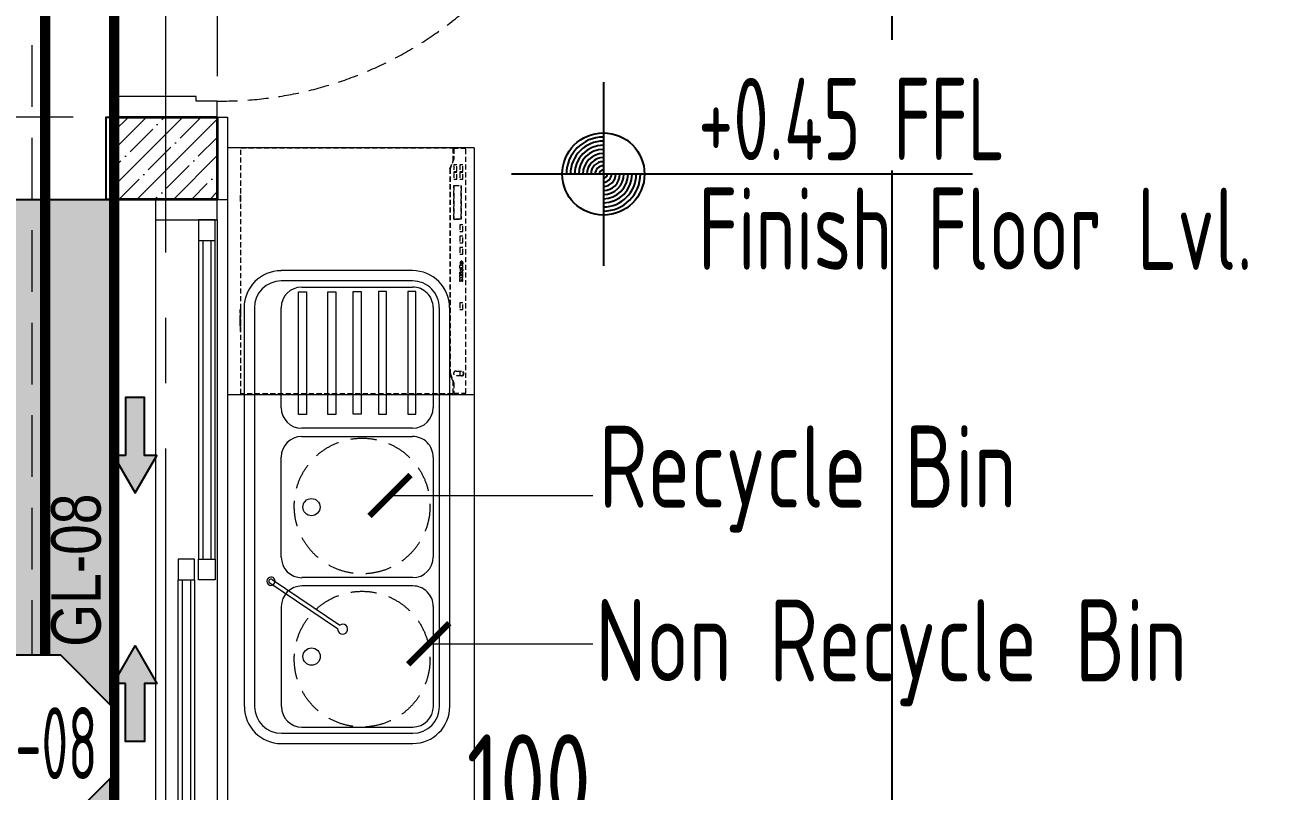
# Model space of a CAD drawing. Header units: millimetres. Extents: x -8913 to 62688, y -13000 to 43000.
# Drawn here: x 2783 to 5812, y 17161 to 19024 of the extents above; entities that cross this region are included whole.
import ezdxf
from ezdxf.enums import TextEntityAlignment as Align
from ezdxf.xclip import XClip

# ---------------------------------------------------------------- set-up
doc = ezdxf.new("R2010")
doc.units = ezdxf.units.MM
doc.header["$MEASUREMENT"] = 0
doc.header["$XCLIPFRAME"] = 0
doc.header["$PDMODE"] = 1
for name, pattern in [('1735 X DT-5BR-GFP$0$( Hidden )', [0.375, 0.25, -0.125]), ('1735 X DT-5BR-GFP$0$DASHED', [0.75, 0.5, -0.25]), ('1735 X DT-5BR-GFP$0$HIDDEN2', [0.1875, 0.125, -0.0625]), ('1735 X DT-5BR-Grids$0$CENTER2', [28.575, 19.05, -3.175, 3.175, -3.175]), ('1735 X DT-5BR-Plot Limit$0$PHANTOM', [2.5, 1.25, -0.25, 0.25, -0.25, 0.25, -0.25]), ('HIDDEN2', [4.7625, 3.175, -1.5875])]:
    doc.linetypes.add(name, pattern=pattern)
for name, color, linetype, lineweight in [('05--LEADER', 8, 'Continuous', 13), ('05--TEXT-2', 2, 'Continuous', 25), ('07--DIM-2', 2, 'Continuous', 25), ('08--DETREF', 7, 'Continuous', 25), ('08--SECTREF-1', 2, 'Continuous', 25), ('08--SECTREF-2', 4, 'Continuous', 35), ('08--WINREF', 7, 'Continuous', 25), ('1735 X DT-5BR-GFP$0$06- garbage Bin', 9, 'Continuous', 18), ('1735 X DT-5BR-GFP$0$06--LINE ABOVE', 9, '1735 X DT-5BR-GFP$0$DASHED', 15), ('1735 X DT-5BR-GFP$0$F--BLOCKWALL-3--INSULATED', 3, 'Continuous', 35), ('1735 X DT-5BR-GFP$0$F--BLOCKWALL-HATCH--INSULATED', 251, 'Continuous', 13), ('1735 X DT-5BR-GFP$0$L--DOORS-1', 9, 'Continuous', 18), ('1735 X DT-5BR-GFP$0$L--DOORS-2', 2, 'Continuous', 25), ('1735 X DT-5BR-GFP$0$L--STAIRS-2', 2, 'Continuous', 25), ('1735 X DT-5BR-GFP$0$L--WINDOW-0', 8, 'Continuous', 13), ('1735 X DT-5BR-GFP$0$L--WINDOW-1', 9, 'Continuous', 18), ('1735 X DT-5BR-GFP$0$L--WINDOW-2', 2, 'Continuous', 15), ('1735 X DT-5BR-GFP$0$M--PLASTER-0', 8, 'Continuous', 9), ('1735 X DT-5BR-GFP$0$N--FIXTURE-0', 8, 'Continuous', 9), ('1735 X DT-5BR-GFP$0$N--SANITARY-0', 8, 'Continuous', 13), ('1735 X DT-5BR-GFP$0$N--SANITARY-1', 9, 'Continuous', 18), ('1735 X DT-5BR-GFP$0$Q--KERBS-2', 251, 'Continuous', 0), ('1735 X DT-5BR-GFP-Ext$0$A-HATCH ID PAVING', 251, 'Continuous', 0), ('1735 X DT-5BR-Grids$0$03--GRID', 252, '1735 X DT-5BR-Grids$0$CENTER2', 5), ('1735 X DT-5BR-Grids$0$08--SECTREF-LINE', 7, 'Continuous', 25), ('W--ELE-1', 2, 'Continuous', 25), ('Z--X-REF', 7, 'Continuous', 0)]:
    doc.layers.add(name, color=color, linetype=linetype, lineweight=lineweight)
for name, color, linetype in [('08--SPACENUMBER-1', 8, 'Continuous'), ('08--WINREF-1', 8, 'Continuous'), ('1735 X DT-5BR-GFP$0$0-External Skerting', 8, 'Continuous'), ('1735 X DT-5BR-GFP$0$G-COLR-252', 252, 'Continuous'), ('1735 X DT-5BR-Plot Limit$0$Z-BUILDING SETBACK', 150, '1735 X DT-5BR-Plot Limit$0$PHANTOM')]:
    doc.layers.add(name, color=color, linetype=linetype)
for name, color, linetype, lineweight, plot in [('1735 X DT-5BR-GFP$0$00--Glazing No', 6, 'Continuous', 0, False), ('1735 X DT-5BR-GFP$0$X-Wipeout 1', 251, 'Continuous', 25, False), ('1735 X DT-5BR-GFP-Ext$0$00--ORIGIN', 6, 'Continuous', 0, False)]:
    doc.layers.add(name, color=color, linetype=linetype, lineweight=lineweight, plot=plot)
doc.styles.add('1735 X DT-5BR-GFP$0$style1', font='arial.ttf', dxfattribs={"width": 0.8, "height": 250})
doc.styles.add('ISO', font='isocp2.shx', dxfattribs={"width": 0.8})
doc.dimstyles.new('1-100_AR', dxfattribs={"dimtxt": 225, "dimasz": 100, "dimexe": 100, "dimexo": 100, "dimgap": 0, "dimtad": 0, "dimdec": 0, "dimzin": 12, "dimdsep": 46, "dimtxsty": 'ISO', "dimblk": 'ARCHTICK', "dimcen": 100, "dimdle": 100, "dimclrd": 8, "dimclre": 9, "dimclrt": 2, "dimadec": 0, "dimazin": 0, "dimtfac": 1, "dimtdec": 0, "dimtmove": 0, "dimatfit": 2, "dimldrblk": 'ARCHTICK', "dimfxl": 1, "dimtvp": 0.75, "dimtolj": 1, "dimtzin": 12, "dimlwd": 9, "dimlwe": 9, "dimarcsym": 0})

# ---------------------------------------------------------------- blocks, each defined once
blk = doc.blocks.new('*U410')
h = blk.add_hatch(color=252)
h.paths.add_polyline_path([(-0.0025, 0.0153, 0.724863), (-0.0025, 0), (-0.0025, -0.036), (-0.0005, -0.036), (-0.0005, -0.0004, 1.209796)])
h.paths.add_polyline_path([(-0.006, 0.0076, -1), (0.006, 0.0076, -1)], flags=16)
blk.add_hatch(color=252).paths.add_polyline_path([(0.0076, 0.0101, -0.06361), (0.008, 0.0081), (0.0436, 0.0081), (0.0436, 0.0101)])
blk.add_lwpolyline([(-0.0025, 0.0153, 0.723917), (-0.0025, 0), (-0.0025, -0.036), (-0.0005, -0.036), (-0.0005, -0.0004, 1.209796), (-0.0025, 0.0153)], format="xyb")
blk.add_lwpolyline([(0.008, 0.0081), (0.0436, 0.0081), (0.0436, 0.0101), (0.0076, 0.0101)])
blk.add_circle((0, 0.0076), 0.00604)
blk = doc.blocks.new('*U424')
at = {"lineweight": 5}
for p, q in [((37.5, 887), (37.5, 870)), ((47.5, 887), (37.5, 887)), ((87.5, 887), (97.5, 887)), ((97.5, 887), (97.5, 870)), ((-12.6, 864.1), (-15.5, 745)), ((37.5, 870), (-6.6, 870)), ((3.5, 854), (37.5, 854)), ((6.5, 745), (3.5, 854)), ((37.5, 854), (37.5, 870)), ((37.5, 854), (37.5, 837)), ((97.5, 870), (141.7, 870)), ((97.5, 854), (97.5, 870)), ((131.5, 854), (97.5, 854)), ((97.5, 854), (97.5, 837)), ((128.5, 745), (131.5, 854)), ((147.7, 864.1), (150.5, 745)), ((37.5, 837), (47.5, 837)), ((97.5, 837), (87.5, 837)), ((-15.5, 745), (6.5, 745)), ((150.5, 745), (128.5, 745))]:
    blk.add_line(p, q, dxfattribs=at)
blk.add_lwpolyline([(47.5, 8.5), (47.5, 922), (87.5, 922), (87.5, 8.5)], close=True, dxfattribs=at)
for points in [[(50, -51), (50, -250), (0, -250), (0, 0), (39, 0), (39, -51), (50, -51)], [(950, -51), (950, -250), (1000, -250), (1000, 0), (961, 0), (961, -51), (950, -51)]]:
    blk.add_lwpolyline(points, dxfattribs=at)
at = {"linetype": '1735 X DT-5BR-GFP$0$DASHED', "ltscale": 100}
blk.add_arc((47.5, 8.5), 913.5, 359.4693, 89.9985, dxfattribs=at)
at = {"lineweight": 5}
for centre, start, end in [((-6.6, 864), 90, 178.6251), ((141.7, 864), 1.3749, 90)]:
    blk.add_arc(centre, 6, start, end, dxfattribs=at)
at = {"lineweight": 5, "xscale": 1000, "yscale": 1000, "zscale": 1000}
blk.add_blockref('*U410', (39.5, 0.4), dxfattribs=at)
blk = doc.blocks.new('*U427')
at = {"layer": '1735 X DT-5BR-GFP$0$L--WINDOW-0'}
for p, q in [((1450, 0), (-250, 0)), ((625, -5), (1400, -5)), ((575, -55), (-200, -55)), ((1400, -45), (625, -45)), ((-200, -95), (575, -95)), ((1450, -150), (-250, -150)), ((1500, -250), (-300, -250))]:
    blk.add_line(p, q, dxfattribs=at)
at = {"layer": '1735 X DT-5BR-GFP$0$L--WINDOW-1'}
for p, q in [((1400, -15), (625, -15)), ((1400, -35), (625, -35)), ((575, -65), (-200, -65)), ((575, -85), (-200, -85))]:
    blk.add_line(p, q, dxfattribs=at)
at = {"layer": '1735 X DT-5BR-GFP$0$L--WINDOW-2'}
for points in [[(1500, -150), (1450, -150), (1450, 0), (1500, 0)], [(-300, -150), (-250, -150), (-250, 0), (-300, 0)], [(575, -45), (625, -45), (625, -5), (575, -5)], [(1450, -45), (1400, -45), (1400, -5), (1450, -5)], [(-250, -95), (-200, -95), (-200, -55), (-250, -55)], [(625, -95), (575, -95), (575, -55), (625, -55)]]:
    blk.add_lwpolyline(points, close=True, dxfattribs=at)
blk = doc.blocks.new('1735 X DT-5BR-GFP$0$2-SINK')
at = {"ltscale": 10}
for p, q in [((-90.6, 574.9), (-410.1, 574.9)), ((-90.6, 549.9), (-410, 549.9)), ((-140.6, 534.9), (-410, 534.9)), ((-500, 484.7), (-500, -485.3)), ((-475, 484.7), (-475, -485.3)), ((-460, 484.7), (-460, 241.5)), ((-90.4, 241.7), (-90.4, 484.9)), ((-25, -485), (-25, 485)), ((0, -485), (0, 485)), ((-68.1, 176), (-232.5, 286.7)), ((-62.6, 184.3), (-227.4, 295.2)), ((-409.9, 191.5), (-140.4, 191.5)), ((-409.9, 171.4), (-140.4, 171.4)), ((-459.7, -121.9), (-459.7, 121.4)), ((-90.4, 121.6), (-90.4, -121.7)), ((-140.2, -171.7), (-409.6, -171.7)), ((-409.6, -192), (-140.2, -192)), ((-459.5, -485.3), (-459.5, -242)), ((-90.2, -241.8), (-90.2, -485.1)), ((-140, -535.1), (-409.4, -535.1)), ((-409.4, -550.2), (-90, -550.2)), ((-409.4, -575.2), (-89.9, -575.2))]:
    blk.add_line(p, q, dxfattribs=at)
at = {"ltscale": 10, "flags": 128}
for points in [[(-417.5, -225.8), (-417.5, -524.3), (-398.1, -524.3), (-398.1, -225.8), (-417.5, -225.8)], [(-346.1, -225.8), (-346.1, -524.2), (-326.6, -524.2), (-326.6, -225.8), (-346.1, -225.8)], [(-265.5, -225.8), (-265.5, -524.2), (-284.7, -524.2), (-284.7, -225.8), (-265.5, -225.8)], [(-203.8, -225.7), (-203.8, -524.1), (-223, -524.1), (-223, -225.7), (-203.8, -225.7)], [(-132.3, -225.7), (-132.3, -524.1), (-151.5, -524.1), (-151.5, -225.7), (-132.3, -225.7)]]:
    blk.add_lwpolyline(points, dxfattribs=at)
at = {"ltscale": 10}
for centre in [(-164, 363.3), (-163.8, -0.1)]:
    blk.add_circle(centre, 21, dxfattribs=at)
for centre, radius, start, end in [((-410, 484.8), 90, 90.0323, 180.0323), ((-410, 484.8), 65, 90.0323, 180.0323), ((-90.6, 484.9), 90, 0.0325, 90.0325), ((-90.6, 484.9), 65, 0.0323, 90.0323), ((-410, 484.8), 50, 90.0323, 180.0323), ((-140.6, 484.9), 50, 0.0323, 90.0323), ((-239.4, 296.7), 12.1, 353.1754, 304.3097), ((-409.9, 241.5), 50, 180.0323, 270.0323), ((-140.4, 241.6), 50, 270.0323, 0.0323), ((-65.3, 180.1), 10, 90.0323, 270.0323), ((-65.3, 180.1), 5, 236.0467, 56.0467), ((-65.3, 180.1), 10, 270.0323, 90.0323), ((-409.8, 121.4), 50, 90.0322, 180.0322), ((-140.4, 121.6), 50, 0.0322, 90.0322), ((-409.7, -121.9), 50, 180.0322, 270.0322), ((-140.2, -121.7), 50, 270.0322, 0.0322), ((-409.6, -242), 50, 90.0322, 180.0322), ((-140.2, -241.8), 50, 0.0322, 90.0322), ((-409.4, -485.2), 90, 180.0325, 270.0325), ((-409.4, -485.2), 65, 180.0323, 270.0323), ((-409.5, -485.2), 50, 180.0322, 270.0322), ((-140, -485.1), 50, 270.0322, 0.0322), ((-90, -485.1), 65, 270.0323, 0.0323), ((-90, -485.1), 90, 270.0323, 0.0323)]:
    blk.add_arc(centre, radius, start, end, dxfattribs=at)
blk = doc.blocks.new('1735 X DT-5BR-GFP$0$11293800_AE_G7150SCVi_ED - 21715062_AE_11293800_G7150SCVi_ED-207974-Level 1')
at = {"layer": '1735 X DT-5BR-GFP$0$N--FIXTURE-0', "linetype": '1735 X DT-5BR-GFP$0$( Hidden )', "ltscale": 50}
for p, q in [((-299, 55), (-299, 570)), ((-299, 570), (299, 570)), ((-147.4, 571), (-147.4, 572)), ((-146.1, 572), (-147.4, 572)), ((-147.4, 571), (-146.1, 571)), ((-146.1, 571), (-146.1, 572)), ((-144.5, 572), (-146.1, 572)), ((-146.1, 571), (-144.5, 571)), ((-144.6, 571), (-144.6, 572)), ((-144, 572), (-144.5, 572)), ((-144.5, 571), (-144, 571)), ((-144, 571), (-144, 572)), ((-142.9, 572), (-144, 572)), ((-144, 571), (-142.9, 571)), ((-143.3, 571), (-143.3, 572)), ((-141.5, 572), (-142.9, 572)), ((-142.9, 571), (-141.5, 571)), ((-141.5, 571), (-141.5, 572)), ((-139.6, 572), (-141.5, 572)), ((-141.5, 571), (-139.6, 571)), ((-140.6, 571), (-140.6, 572)), ((-139.6, 571), (-139.6, 572)), ((-137.6, 572), (-139.6, 572)), ((-139.6, 571), (-137.6, 571)), ((-138, 572), (-138, 571)), ((-137.1, 572), (-137.6, 572)), ((-137.6, 571), (-137.1, 571)), ((-137.1, 571), (-137.1, 572)), ((-136.6, 572), (-137.1, 572)), ((-137.1, 571), (-136.6, 571)), ((-135, 572), (-136.6, 572)), ((-136.6, 571), (-135, 571)), ((-136.5, 572), (-136.5, 571)), ((-135, 571), (-135, 572)), ((-133.7, 572), (-135, 572)), ((-135, 571), (-133.7, 571)), ((-133.7, 571), (-133.7, 572)), ((-133.4, 572), (-132.1, 572)), ((-133.4, 571), (-133.4, 572)), ((-132.1, 571), (-133.4, 571)), ((-132.1, 572), (-130.5, 572)), ((-132.1, 571), (-132.1, 572)), ((-130.5, 571), (-132.1, 571)), ((-131.5, 572), (-130.2, 572)), ((-131.5, 571), (-131.5, 572)), ((-131.5, 571), (-130.2, 571)), ((-130.7, 572), (-130.7, 571)), ((-130.5, 572), (-130, 572)), ((-130, 571), (-130.5, 571)), ((-130.2, 572), (-128.6, 572)), ((-130.2, 571), (-130.2, 572)), ((-128.6, 571), (-130.2, 571)), ((-130, 572), (-129, 572)), ((-130, 571), (-130, 572)), ((-129, 571), (-130, 571)), ((-129.3, 571), (-129.3, 572)), ((-129, 572), (-127.5, 572)), ((-127.5, 571), (-129, 571)), ((-128.7, 571), (-128.7, 572)), ((-128.6, 572), (-128.1, 572)), ((-128.6, 571), (-128.1, 571)), ((-128.1, 572), (-127, 572)), ((-128.1, 571), (-128.1, 572)), ((-127, 571), (-128.1, 571)), ((-127.5, 572), (-125.7, 572)), ((-127.5, 571), (-127.5, 572)), ((-125.7, 571), (-127.5, 571)), ((-127.5, 571), (-120, 571)), ((-127.4, 571), (-127.4, 572)), ((-127, 572), (-125.6, 572)), ((-126.6, 571), (-126.6, 572)), ((-125.7, 572), (-123.7, 572)), ((-125.7, 571), (-125.7, 572)), ((-125.6, 572), (-123.7, 572)), ((-125.6, 571), (-125.6, 572)), ((-124.6, 571), (-124.6, 572)), ((-124, 571), (-124, 572)), ((-123.7, 572), (-121.7, 572)), ((-123.7, 572), (-123.7, 571)), ((-123.1, 572), (-123.7, 572)), ((-123.1, 572), (-122.6, 572)), ((-123.1, 571), (-123.1, 572)), ((-122.6, 572), (-121.1, 572)), ((-122.5, 572), (-122.5, 571)), ((-122.1, 572), (-122.1, 571)), ((-121.7, 572), (-121.2, 572)), ((-121.2, 572), (-120.7, 572)), ((-121.2, 571), (-121.2, 572)), ((-121.1, 572), (-119.8, 572)), ((-121.1, 571), (-121.1, 572)), ((-120.7, 572), (-119.1, 572)), ((-120.5, 572), (-120.5, 571)), ((-120, 571), (-112.5, 571)), ((-119.8, 571), (-119.8, 572)), ((-119.6, 571), (-119.6, 572)), ((-118.5, 572), (-119.6, 572)), ((-119.1, 572), (-117.8, 572)), ((-119.1, 571), (-119.1, 572)), ((-118.5, 572), (-115.7, 572)), ((-118.5, 571), (-118.5, 572)), ((-117.8, 571), (-117.8, 572)), ((-117.4, 572), (-113.4, 572)), ((-117.4, 571), (-117.4, 572)), ((-116.8, 572), (-116.8, 571)), ((-116.1, 571), (-116.1, 572)), ((-115.7, 572), (-115.7, 571)), ((-115.5, 572), (-114.2, 572)), ((-115.5, 571), (-115.5, 572)), ((-114.9, 572), (-114.9, 571)), ((-114.5, 572), (-111.2, 572)), ((-114.5, 571), (-114.5, 572)), ((-114.2, 572), (-112.6, 572)), ((-114.2, 572), (-114.2, 571)), ((-113.4, 572), (-112.3, 572)), ((-113.4, 571), (-113.4, 572)), ((-112.9, 571), (-112.9, 572)), ((-112.8, 571), (-112.8, 572)), ((-112.6, 572), (-112.2, 572)), ((-112.2, 571), (-112.6, 571)), ((-111.2, 571), (-112.5, 571)), ((-112.3, 572), (-108.3, 572)), ((-112.3, 571), (-112.3, 572)), ((-108.3, 571), (-112.3, 571)), ((-112.2, 572), (-111.1, 572)), ((-112.2, 571), (-112.2, 572)), ((-111.1, 571), (-112.2, 571)), ((-111.4, 571), (-111.4, 572)), ((-111.2, 572), (-111.2, 571)), ((-111.1, 572), (-109.6, 572)), ((-109.6, 571), (-111.1, 571)), ((-110.8, 571), (-110.8, 572)), ((-109.6, 571), (-109.6, 572)), ((-109.6, 572), (-109.6, 571)), ((-107.8, 572), (-109.6, 572)), ((-109.6, 571), (-107.8, 571)), ((-108.7, 571), (-108.7, 572)), ((-108.3, 571), (-108.3, 572)), ((-107.8, 571), (-107.8, 572)), ((-105.8, 572), (-107.8, 572)), ((-107.8, 571), (-105.8, 571)), ((-106.1, 572), (-106.1, 571)), ((-105.2, 572), (-105.8, 572)), ((-105.8, 571), (-105.2, 571)), ((-105.2, 571), (-105.2, 572)), ((-104.8, 572), (-105.2, 572)), ((-105.2, 571), (-104.8, 571)), ((-103.2, 572), (-104.8, 572)), ((-104.8, 571), (-103.2, 571)), ((-104.6, 572), (-104.6, 571)), ((-103.2, 571), (-103.2, 572)), ((-101.9, 572), (-103.2, 572)), ((-103.2, 571), (-101.9, 571)), ((-101.9, 572), (-101.9, 571)), ((-97.4, 572), (-101.9, 572)), ((-101.9, 571), (-101.9, 572)), ((-97.4, 571), (-101.9, 571)), ((-101.7, 572), (-100, 572)), ((-101.7, 571), (-101.7, 572)), ((-100, 571), (-101.7, 571)), ((-100.3, 571), (-100.3, 572)), ((-100, 572), (-94.8, 572)), ((-100, 571), (-100, 572)), ((-94.8, 571), (-100, 571)), ((-97.4, 571), (-97.4, 572)), ((-96.5, 571), (-96.5, 572)), ((-94.8, 572), (-94.8, 571)), ((-94.8, 572), (-93.6, 572)), ((-94.8, 571), (-94.8, 572)), ((-93.6, 571), (-94.8, 571)), ((-93.6, 571), (-93.6, 572)), ((168.8, 572), (168.8, 571)), ((173.9, 572), (168.8, 572)), ((169.5, 571), (177, 571)), ((173.9, 572), (173.9, 571)), ((173.9, 572), (173.9, 571)), ((175.1, 572), (173.9, 572)), ((175.1, 571), (175.1, 572)), ((177, 572), (177, 571)), ((177, 571), (182.3, 571)), ((177.2, 572), (177.2, 571)), ((184.4, 572), (177.2, 572)), ((182.3, 571), (184.4, 571)), ((184.4, 572), (184.4, 571)), ((299, 570), (299, 55)), ((-248.2, 61.6), (-272.9, 52.6)), ((-267, 55), (-248.2, 62)), ((248.2, 62), (-248.2, 62)), ((248.2, 61.6), (-248.2, 61.6)), ((248.2, 62), (267, 55)), ((272.9, 52.6), (248.2, 61.6)), ((-267, 55), (-299, 55)), ((-272.9, 52.6), (-297.5, 52.6)), ((-297.5, 52.6), (-297.5, 23)), ((-255.5, 33.8), (-255.5, 47)), ((-244.5, 37.8), (-254.5, 37.8)), ((-254.5, 37.8), (-254.5, 33.8)), ((-244.5, 33.8), (-244.5, 37.8)), ((-243.5, 47), (-243.5, 33.8)), ((-77.8, 37.8), (-93.8, 37.8)), ((-93.8, 37.8), (-93.8, 30.8)), ((-93.8, 30.8), (-77.8, 30.8)), ((-77.8, 30.8), (-77.8, 37.8)), ((-19.4, 38.5), (-25, 38.5)), ((-25, 38.5), (-25, 37.2)), ((-25, 37.2), (-24, 37.2)), ((-24, 31.9), (-25, 31.9)), ((-25, 31.9), (-25, 30.5)), ((-25, 30.5), (-21.5, 30.5)), ((-24, 37.2), (-24, 31.9)), ((-22.4, 31.9), (-22.4, 35.3)), ((-22.4, 35.3), (-18.9, 30.5)), ((-21.5, 31.9), (-22.4, 31.9)), ((-21.5, 30.5), (-21.5, 31.9)), ((-17.1, 35.5), (-19.4, 38.5)), ((-18.9, 30.5), (-15.3, 35.3)), ((-14.7, 38.5), (-17.1, 35.5)), ((-15.3, 31.9), (-16.3, 31.9)), ((-16.3, 31.9), (-16.3, 30.5)), ((-16.3, 30.5), (-9.9, 30.5)), ((-15.3, 35.3), (-15.3, 31.9)), ((-9.9, 38.5), (-14.7, 38.5)), ((-10.9, 31.9), (-10.9, 37.2)), ((-10.9, 37.2), (-9.9, 37.2)), ((-9.9, 31.9), (-10.9, 31.9)), ((-9.9, 37.2), (-9.9, 38.5)), ((-9.9, 30.5), (-9.9, 31.9)), ((-9.1, 36.6), (-9.1, 35.1)), ((-3.7, 36.6), (-9.1, 36.6)), ((-9.1, 35.1), (-8.1, 35.1)), ((-8.1, 31.9), (-9.1, 31.9)), ((-9.1, 31.9), (-9.1, 30.5)), ((-9.1, 30.5), (-2.7, 30.5)), ((-8.1, 35.1), (-8.1, 31.9)), ((-4.4, 39.3), (-7.1, 38)), ((-7.1, 38), (-6.5, 36.7)), ((-6.5, 36.7), (-3.8, 38)), ((-3.8, 38), (-4.4, 39.3)), ((-3.7, 31.9), (-3.7, 36.6)), ((-2.7, 31.9), (-3.7, 31.9)), ((-2.7, 30.5), (-2.7, 31.9)), ((1.7, 34.2), (1.7, 35.1)), ((3, 34.2), (1.7, 34.2)), ((1.7, 32.4), (1.7, 33.2)), ((1.7, 33.2), (7, 33.2)), ((3, 35.1), (3, 34.2)), ((6.9, 32.4), (4.5, 32.4)), ((13, 38.5), (7.5, 38.5)), ((7.5, 38.5), (7.5, 37.2)), ((7.5, 37.2), (8.4, 37.2)), ((8.4, 31.9), (7.5, 31.9)), ((7.5, 31.9), (7.5, 30.5)), ((7.5, 30.5), (14, 30.5)), ((8.4, 37.2), (8.4, 31.9)), ((13, 31.9), (13, 38.5)), ((14, 31.9), (13, 31.9)), ((14, 30.5), (14, 31.9)), ((18.4, 34.2), (18.4, 35.1)), ((19.7, 34.2), (18.4, 34.2)), ((18.4, 32.4), (18.4, 33.2)), ((18.4, 33.2), (23.7, 33.2)), ((19.7, 35.1), (19.7, 34.2)), ((23.6, 32.4), (21.2, 32.4)), ((56.8, 37.8), (40.8, 37.8)), ((40.8, 37.8), (40.8, 30.8)), ((40.8, 30.8), (56.8, 30.8)), ((56.8, 30.8), (56.8, 37.8)), ((84.4, 37.8), (68.4, 37.8)), ((68.4, 37.8), (68.4, 30.8)), ((68.4, 30.8), (84.4, 30.8)), ((84.4, 30.8), (84.4, 37.8)), ((112, 37.8), (96, 37.8)), ((96, 37.8), (96, 30.8)), ((96, 30.8), (112, 30.8)), ((112, 30.8), (112, 37.8)), ((207.7, 52.3), (125.9, 52.3)), ((125.9, 52.3), (125.9, 35)), ((125.9, 52.3), (207.7, 52.3)), ((125.9, 35), (125.9, 52.3)), ((125.9, 35), (207.7, 35)), ((207.7, 35), (125.9, 35)), ((207.7, 52.3), (207.7, 35)), ((207.7, 52.3), (207.7, 35)), ((239.1, 52.3), (223.1, 52.3)), ((223.1, 52.3), (223.1, 45.3)), ((223.1, 45.3), (239.1, 45.3)), ((239.1, 37.8), (223.1, 37.8)), ((223.1, 37.8), (223.1, 30.8)), ((223.1, 30.8), (239.1, 30.8)), ((239.1, 45.3), (239.1, 52.3)), ((239.1, 30.8), (239.1, 37.8)), ((258.1, 52.3), (242.1, 52.3)), ((242.1, 52.3), (242.1, 45.3)), ((242.1, 45.3), (258.1, 45.3)), ((258.1, 37.8), (242.1, 37.8)), ((242.1, 37.8), (242.1, 30.8)), ((242.1, 30.8), (258.1, 30.8)), ((258.1, 45.3), (258.1, 52.3)), ((258.1, 30.8), (258.1, 37.8)), ((299, 55), (267, 55)), ((297.5, 52.6), (272.9, 52.6)), ((297.5, 23), (297.5, 52.6)), ((-297.5, 23), (297.5, 23))]:
    blk.add_line(p, q, dxfattribs=at)
at = {"layer": '1735 X DT-5BR-GFP$0$N--FIXTURE-0', "linetype": '1735 X DT-5BR-GFP$0$( Hidden )', "ltscale": 50, "flags": 128}
for points in [[(7, 33.2), (6.9, 34.1), (6.6, 34.9), (6, 35.6), (5.3, 36.2), (4.4, 36.7), (3.4, 37), (2.4, 37.1), (1.3, 37), (0.3, 36.7), (-0.5, 36.2), (-1.3, 35.6), (-1.8, 34.9), (-2.2, 34.1), (-2.3, 33.2)], [(23.7, 33.2), (23.6, 34.1), (23.3, 34.9), (22.7, 35.6), (22, 36.2), (21.1, 36.7), (20.1, 37), (19.1, 37.1), (18, 37), (17, 36.7), (16.2, 36.2), (15.4, 35.6), (14.9, 34.9), (14.5, 34.1), (14.4, 33.2)]]:
    blk.add_lwpolyline(points, dxfattribs=at)
at = {"layer": '1735 X DT-5BR-GFP$0$N--FIXTURE-0', "linetype": '1735 X DT-5BR-GFP$0$( Hidden )', "ltscale": 50}
for centre, radius, start, end in [((-249.5, 47), 6, 0, 180), ((-249.5, 33.8), 6, 180, 0), ((-249.5, 33.8), 5, 180, 0), ((0.8, 33.5), 3.11, 185.0208, 253.2435), ((2.3, 35.6), 5.61, 245.0905, 325.3196), ((2.3, 35.1), 0.684, 0, 180), ((2.6, 32.4), 0.896, 180, 270), ((3, 33.2), 1.69, 256.5882, 333.814), ((17.5, 33.5), 3.11, 185.0208, 253.2435), ((19, 35.6), 5.61, 245.0905, 325.3196), ((19, 35.1), 0.684, 0, 180), ((19.3, 32.4), 0.896, 180, 270), ((19.6, 33.2), 1.69, 256.5882, 333.814)]:
    blk.add_arc(centre, radius, start, end, dxfattribs=at)
blk = doc.blocks.new('1735 X DT-5BR-GFP$0$arrow 1')
blk.add_wipeout([(-232, 23.4), (-91.3, 23.4), (-91.3, 52.7), (0, 0), (-91.3, -52.7), (-91.3, -23.4), (-232, -23.4)]).dxf.layer = '1735 X DT-5BR-GFP$0$X-Wipeout 1'
at = {"layer": '1735 X DT-5BR-GFP$0$L--DOORS-1', "transparency": 33554623}
h = blk.add_hatch(color=252, dxfattribs=at)
h.dxf.hatch_style = 1
h.paths.add_polyline_path([(-232, 23.4), (-91.3, 23.4), (-91.3, 52.7), (0, 0), (-91.3, -52.7), (-91.3, -23.4), (-232, -23.4)])
at = {"layer": '1735 X DT-5BR-GFP$0$L--DOORS-2'}
blk.add_lwpolyline([(-91.3, 23.4), (-91.3, 52.7), (0, 0), (-91.3, -52.7), (-91.3, -23.4), (-232, -23.4), (-232, 23.4), (-91.3, 23.4)], dxfattribs=at)
blk = doc.blocks.new('1735 X DT-5BR-GFP')
at = {"layer": '1735 X DT-5BR-GFP$0$F--BLOCKWALL-HATCH--INSULATED'}
h = blk.add_hatch(dxfattribs=at)
h.set_pattern_fill('ANSI35', color=256, scale=250, style=0)
h.set_pattern_definition([(45, (0, -100), (-44.19417, 44.19417), []), (45, (44.194, -100), (-44.19417, 44.19417), [78.125, -15.625, 0, -15.625])])
h.paths.add_polyline_path([(3250, 18800), (3000, 18800), (3000, 18600), (3250, 18600)])
at = {"layer": '1735 X DT-5BR-GFP$0$0-External Skerting'}
blk.add_lwpolyline([(3000, 18600), (2980, 18600), (2980, 18800), (3000, 18800)], dxfattribs=at)
at = {"layer": '1735 X DT-5BR-GFP$0$06- garbage Bin', "linetype": '1735 X DT-5BR-GFP$0$HIDDEN2', "ltscale": 500}
for centre in [(3602.6, 17854.2), (3602.6, 17481.8)]:
    blk.add_circle(centre, 165, dxfattribs=at)
at = {"layer": '1735 X DT-5BR-GFP$0$06--LINE ABOVE', "ltscale": 300}
blk.add_lwpolyline([(3000, 20100), (2800, 20100), (2800, 7800), (7350, 7800), (7350, 6250), (15200, 6250), (15200, 23000), (7700, 23000), (7700, 24700), (2800, 24700), (2800, 21100), (3000, 21100)], dxfattribs=at)
at = {"layer": '1735 X DT-5BR-GFP$0$F--BLOCKWALL-3--INSULATED'}
for p, q in [((3000, 18800), (3000, 18600)), ((3000, 18800), (3250, 18800)), ((3250, 18800), (3250, 18600)), ((3250, 18600), (3000, 18600))]:
    blk.add_line(p, q, dxfattribs=at)
at = {"layer": '1735 X DT-5BR-GFP$0$L--STAIRS-2'}
blk.add_lwpolyline([(3000, 20000), (2100, 20000), (2100, 18600), (3000, 18600)], dxfattribs=at)
at = {"layer": '1735 X DT-5BR-GFP$0$M--PLASTER-0'}
blk.add_line((3250, 18600), (3275, 18600), dxfattribs=at)
for points in [[(3275, 18700), (3275, 16625), (3875, 16625), (3875, 16025), (7225, 16025), (7225, 18900)], [(3250, 18800), (3275, 18800), (3275, 18600)]]:
    blk.add_lwpolyline(points, dxfattribs=at)
at = {"layer": '1735 X DT-5BR-GFP$0$N--SANITARY-1'}
for p, q in [((3875, 18725), (3275, 18725)), ((3875, 18725), (3875, 16625)), ((3875, 18125), (3275, 18125))]:
    blk.add_line(p, q, dxfattribs=at)
at = {"layer": '1735 X DT-5BR-GFP$0$Q--KERBS-2'}
for p, q in [((3000, 18900), (3000, 19800)), ((3000, 18900), (3000, 19800)), ((3250, 19800), (3250, 18900))]:
    blk.add_line(p, q, dxfattribs=at)
at = {"layer": '1735 X DT-5BR-GFP$0$G-COLR-252', "xscale": -1, "rotation": 270}
blk.add_blockref('*U427', (3250.1, 17100), dxfattribs=at)
at = {"layer": '1735 X DT-5BR-GFP$0$L--DOORS-1', "rotation": 270}
blk.add_blockref('*U424', (3250, 19800), dxfattribs=at)
at = {"layer": '1735 X DT-5BR-GFP$0$M--PLASTER-0', "rotation": 90}
blk.add_blockref('1735 X DT-5BR-GFP$0$11293800_AE_G7150SCVi_ED - 21715062_AE_11293800_G7150SCVi_ED-207974-Level 1', (3878, 18426), dxfattribs=at)
at = {"layer": '1735 X DT-5BR-GFP$0$N--SANITARY-0', "ltscale": 15, "rotation": 180}
blk.add_blockref('1735 X DT-5BR-GFP$0$2-SINK', (3315.7, 17851.4), dxfattribs=at)
at = {"layer": '1735 X DT-5BR-GFP$0$00--Glazing No', "insert": (2907.8, 17698.1), "char_height": 120, "width": 687.788, "attachment_point": 5, "rotation": 90, "style": '1735 X DT-5BR-GFP$0$style1'}
blk.add_mtext('{\\fSWIS721 BT|b0|i0|c0|p50;GL-08}', dxfattribs=at)
at = {"layer": '1735 X DT-5BR-GFP$0$L--WINDOW-2', "xscale": -1, "rotation": 90}
blk.add_blockref('1735 X DT-5BR-GFP$0$arrow 1', (3050.5, 17886.1), dxfattribs=at)
at = {"layer": '1735 X DT-5BR-GFP$0$L--WINDOW-2', "rotation": 90}
blk.add_blockref('1735 X DT-5BR-GFP$0$arrow 1', (3050.5, 17513.9), dxfattribs=at)
blk = doc.blocks.new('_ArchTick')
at = {"color": 0, "const_width": 0.15}
blk.add_lwpolyline([(-0.5, -0.5), (0.5, 0.5)], dxfattribs=at)
blk = doc.blocks.new('*D45')
at = {"layer": '07--DIM-2', "color": 8, "lineweight": 9, "transparency": 16777216}
blk.add_line((2550.8, 16700), (2550.8, 18700), dxfattribs=at)
at = {"layer": '07--DIM-2', "color": 9, "lineweight": 9, "transparency": 16777216}
for p, q in [((2900, 18600), (2450.8, 18600)), ((2900, 16800), (2450.8, 16800))]:
    blk.add_line(p, q, dxfattribs=at)
at = {"layer": 'Defpoints', "color": 0, "transparency": 16777216}
for p in [(2550.8, 18600), (3000, 18600), (3000, 16800)]:
    blk.add_point(p, dxfattribs=at)
at = {"layer": '07--DIM-2', "color": 8, "lineweight": 9, "transparency": 16777216, "xscale": 100, "yscale": 100, "zscale": 100}
for p, rotation in [((2550.8, 18600), 89.99899311219905), ((2550.8, 16800), 269.9989931121991)]:
    blk.add_blockref('_ArchTick', p, dxfattribs=dict(at, rotation=rotation))
at = {"layer": '07--DIM-2', "color": 2, "transparency": 16777216, "insert": (2382, 17700), "char_height": 225, "attachment_point": 5, "rotation": 89.999, "style": 'ISO'}
blk.add_mtext('\\A1;1800', dxfattribs=at)
blk = doc.blocks.new('WIN-NO')
blk.add_wipeout([(-109.6, 298.1), (-285.4, 122.3), (-285.4, -126.2), (-109.6, -301.9), (138.9, -301.9), (314.6, -126.2), (314.6, 122.3), (138.9, 298.1)])
at = {"layer": '08--WINREF-1'}
blk.add_lwpolyline([(-109.6, 298.1), (-285.4, 122.3), (-285.4, -126.2), (-109.6, -301.9), (138.9, -301.9), (314.6, -126.2), (314.6, 122.3), (138.9, 298.1)], close=True, dxfattribs=at)
at = {"layer": '08--WINREF', "style": 'ISO', "width": 0.6}
blk.add_attdef('WINDOWNO', text='', height=250, dxfattribs=at).set_placement((17.8, -6.7), align=Align.MIDDLE)
blk = doc.blocks.new('Lvl-plan-50sc-old')
at = {"layer": 'W--ELE-1', "color": 1}
for p, q in [((22.3, 211.1), (22.3, -67.9)), ((583, 71.6), (-117.2, 71.6))]:
    blk.add_line(p, q, dxfattribs=at)
blk.add_circle((22.3, 71.6), 62.5, dxfattribs=at)
for radius, start, end in [(56.2, 90, 180), (50, 90, 180), (43.8, 90, 180), (37.5, 90, 180), (31.2, 90, 180), (25, 90, 180), (18.8, 90, 180), (12.5, 90, 180), (6.25, 90, 180), (56.2, 270, 0), (50, 270, 0), (43.8, 270, 0), (37.5, 270, 0), (31.2, 270, 0), (25, 270, 0), (18.8, 270, 0), (12.5, 270, 0), (6.25, 270, 0)]:
    blk.add_arc((22.3, 71.6), radius, start, end, dxfattribs=at)
at = {"layer": 'W--ELE-1', "style": 'ISO', "width": 0.75}
for tag, p in [('LEVEL', (166.2, 92.6)), ('FLOOR', (166.2, -74.1))]:
    blk.add_attdef(tag, p, '', height=125, dxfattribs=at)
blk = doc.blocks.new('*D118')
at = {"layer": '07--DIM-2', "color": 8, "lineweight": 9, "transparency": 16777216}
for p, q in [((3800, 16805.2), (3863.8, 17017.7)), ((3863.8, 17017.7), (4151.9, 17017.7)), ((3650, 16805.2), (3950, 16805.2))]:
    blk.add_line(p, q, dxfattribs=at)
at = {"layer": '07--DIM-2', "color": 9, "lineweight": 9, "transparency": 16777216}
for p, q in [((3750, 16600), (3750, 16905.2)), ((3850, 16700), (3850, 16905.2))]:
    blk.add_line(p, q, dxfattribs=at)
at = {"layer": 'Defpoints', "color": 0, "transparency": 16777216}
for p in [(3850, 16805.2), (3850, 16600), (3750, 16500)]:
    blk.add_point(p, dxfattribs=at)
at = {"layer": '07--DIM-2', "color": 8, "lineweight": 9, "transparency": 16777216, "xscale": 100, "yscale": 100, "zscale": 100, "rotation": 180}
blk.add_blockref('_ArchTick', (3750, 16805.2), dxfattribs=at)
at = {"layer": '07--DIM-2', "color": 8, "lineweight": 9, "transparency": 16777216, "xscale": 100, "yscale": 100, "zscale": 100}
blk.add_blockref('_ArchTick', (3850, 16805.2), dxfattribs=at)
at = {"layer": '07--DIM-2', "color": 2, "transparency": 16777216, "insert": (4007.8, 17186.4), "char_height": 225, "attachment_point": 5, "style": 'ISO'}
blk.add_mtext('\\A1;100', dxfattribs=at)
blk = doc.blocks.new('*D159')
at = {"layer": '07--DIM-2', "color": 8, "lineweight": 9, "transparency": 16777216}
blk.add_line((1623.6, 19900), (1623.6, 18700), dxfattribs=at)
at = {"layer": '07--DIM-2', "color": 9, "lineweight": 9, "transparency": 16777216}
for p, q in [((2900, 19800), (1523.6, 19800)), ((2900, 18800), (1523.6, 18800))]:
    blk.add_line(p, q, dxfattribs=at)
at = {"layer": 'Defpoints', "color": 0, "transparency": 16777216}
for p in [(3000, 19800), (1623.6, 18800), (3000, 18800)]:
    blk.add_point(p, dxfattribs=at)
at = {"layer": '07--DIM-2', "color": 8, "lineweight": 9, "transparency": 16777216, "xscale": 100, "yscale": 100, "zscale": 100}
for p, rotation in [((1623.6, 19800), 90), ((1623.6, 18800), 270)]:
    blk.add_blockref('_ArchTick', p, dxfattribs=dict(at, rotation=rotation))
at = {"layer": '07--DIM-2', "color": 2, "transparency": 16777216, "insert": (1454.9, 19300), "char_height": 225, "attachment_point": 5, "rotation": 90, "style": 'ISO'}
blk.add_mtext('\\A1;1000', dxfattribs=at)
blk = doc.blocks.new('*U211')
at = {"layer": '08--DETREF', "color": 251, "linetype": 'HIDDEN2', "ltscale": 100, "const_width": 35}
blk.add_lwpolyline([(-176310.2, 53562.5, -0.414214), (-176730.2, 53142.5), (-182667.5, 53142.5, -0.414214), (-183087.5, 53562.5), (-183087.5, 59302.9, -0.414214), (-182667.5, 59722.9), (-176730.2, 59722.9, -0.414214), (-176310.2, 59302.9)], format="xyb", close=True, dxfattribs=at)
at = {"layer": '08--SECTREF-1', "style": 'ISO', "width": 0.8, "flags": 4}
blk.add_attdef('DRG-NO', text='', height=250, dxfattribs=at).set_placement((-184474.3, 59953.7), align=Align.MIDDLE_CENTER)
at = {"layer": '08--SECTREF-2', "style": 'ISO', "width": 0.8, "flags": 4}
blk.add_attdef('SECTION', text='', height=350, dxfattribs=at).set_placement((-184474.3, 60374.4), align=Align.MIDDLE_CENTER)
blk = doc.blocks.new('1735 X DT-5BR-Grids')
at = {"layer": '1735 X DT-5BR-Grids$0$03--GRID', "ltscale": 50}
blk.add_line((3125, -2960.853), (3125, 33283.323), dxfattribs=at)
at = {"layer": '1735 X DT-5BR-Grids$0$08--SECTREF-LINE', "color": 4, "linetype": '1735 X DT-5BR-Grids$0$CENTER2', "ltscale": 100}
blk.add_lwpolyline([(4890, 30100.509), (4890, 1688.388)], dxfattribs=at)
blk = doc.blocks.new('1735 X DT-5BR-GFP-Ext')
at = {"layer": '1735 X DT-5BR-GFP-Ext$0$A-HATCH ID PAVING'}
h = blk.add_hatch(dxfattribs=at)
h.set_pattern_fill('AR-HBONE', color=253, scale=25)
h.paths.add_polyline_path([(2100, 19999.6), (3000, 19999.6), (3000, 24500), (7500, 24500), (7500, 22800), (10400, 22800), (15000, 22800), (15000, 6450), (10000, 6450), (10000, 5850), (7500, 5850), (7500, 8000), (3000, 8000), (2999.9, 15300), (2450, 15300), (2450, 16500), (3000, 16500), (3000, 18600), (2100, 18600)], flags=16)
h.paths.add_polyline_path([(1799.8, 23300), (200, 23300), (200, 14350), (1950, 14350), (1950, 6399.7), (6400, 6400), (6400, 200), (7350, 200), (9650, 200), (10000, 200), (10000, 4650), (15000, 4650), (15000, 299.8), (15500, 299.8), (15875, 299.9), (17450, 299.8), (17450, 1606.8), (16050, 1606.8), (16050, 23850), (8550, 23850), (8550, 25550), (2950, 25550), (2950, 26700), (2900, 26700), (2900, 26800), (2000, 26800), (2000, 26700), (2000, 26700), (1950, 26700), (1950, 23300.1)])
at = {"layer": '1735 X DT-5BR-GFP-Ext$0$00--ORIGIN', "elevation": 0}
blk.add_lwpolyline([(2100, 19999.6), (3000, 19999.6), (3000, 24500), (7500, 24500), (7500, 22800), (10400, 22800), (15000, 22800), (15000, 6450), (10000, 6450), (10000, 5850), (7500, 5850), (7500, 8000), (3000, 8000), (2999.9, 15300), (2450, 15300), (2450, 16500), (3000, 16500), (3000, 18600), (2100, 18600)], close=True, dxfattribs=at)
blk = doc.blocks.new('1735 X DT-5BR-Plot Limit')
at = {"layer": '1735 X DT-5BR-Plot Limit$0$Z-BUILDING SETBACK', "ltscale": 500, "const_width": 25}
blk.add_lwpolyline([(15000, 3000), (3000, 3000), (3000, 27000.001), (15000, 27000.001)], close=True, dxfattribs=at)
blk = doc.blocks.new('*D237')
at = {"layer": '07--DIM-2', "color": 8, "lineweight": 9, "transparency": 16777216}
blk.add_line((2550.8, 18500), (2550.8, 18900), dxfattribs=at)
at = {"layer": '07--DIM-2', "color": 9, "lineweight": 9, "transparency": 16777216}
for p, q in [((2900, 18800), (2450.8, 18800)), ((2900, 18600), (2450.8, 18600))]:
    blk.add_line(p, q, dxfattribs=at)
at = {"layer": 'Defpoints', "color": 0, "transparency": 16777216}
for p in [(2550.8, 18800), (3000, 18800), (3000, 18600)]:
    blk.add_point(p, dxfattribs=at)
at = {"layer": '07--DIM-2', "color": 8, "lineweight": 9, "transparency": 16777216, "xscale": 100, "yscale": 100, "zscale": 100}
for p, rotation in [((2550.8, 18800), 89.99899311219905), ((2550.8, 18600), 269.9989931121991)]:
    blk.add_blockref('_ArchTick', p, dxfattribs=dict(at, rotation=rotation))
at = {"layer": '07--DIM-2', "color": 2, "transparency": 16777216, "insert": (2382, 18700), "char_height": 225, "attachment_point": 5, "rotation": 89.999, "style": 'ISO'}
blk.add_mtext('\\A1;200', dxfattribs=at)

msp = doc.modelspace()

# ---------------------------------------------------------------- block references
at = {"layer": 'Z--X-REF'}
msp.add_blockref('1735 X DT-5BR-GFP-Ext', (0, 0), dxfattribs=at)

# ---------------------------------------------------------------- next in the draw order: block references
ref = msp.add_blockref('1735 X DT-5BR-GFP', (0, 0), dxfattribs=at)
XClip(ref).set_block_clipping_path([(-588.6123145858, -1067.9046505302), (17664.3925911275, 31096.0074428726)])

# ---------------------------------------------------------------- next in the draw order: block references
msp.add_blockref('1735 X DT-5BR-Grids', (0, 0))
at = {"layer": '08--DETREF', "xscale": 0.7142857142857143, "yscale": 0.7142857142857143, "zscale": 0.7142857142857143}
msp.add_blockref('*U211', (133608.7, -22271.2), dxfattribs=at)
at = {"layer": 'W--ELE-1'}
ref = msp.add_blockref('Lvl-plan-50sc-old', (4153.4, 18547), dxfattribs=dict(at, xscale=1.6, yscale=1.6, zscale=1.6))
ref.add_attrib('LEVEL', '+0.45 FFL', (4419.4, 18695.3), dxfattribs={"height": 200, "style": 'ISO', "width": 0.7})
ref.add_attrib('FLOOR', 'Finish Floor Lvl.', (4419.4, 18428.4), dxfattribs={"height": 200, "style": 'ISO', "width": 0.75})
at = {"layer": 'Z--X-REF'}
msp.add_blockref('1735 X DT-5BR-Plot Limit', (0, 0), dxfattribs=at)

# ---------------------------------------------------------------- next in the draw order: texts
at = {"layer": '05--TEXT-2', "char_height": 200, "width": 2214.059, "attachment_point": 1, "style": 'ISO'}
for s, insert in [('Recycle Bin', (4177.8, 18050.1)), ('Non Recycle Bin', (4169.8, 17627.5))]:
    msp.add_mtext(s, dxfattribs=dict(at, insert=insert))

# ---------------------------------------------------------------- next in the draw order: dimensions: what is measured, and where the dimension line sits
at = {"layer": '07--DIM-2'}
dim = msp.add_linear_dim(base=(1623.6, 18800), p1=(3000, 19800), p2=(3000, 18800), angle=90, dimstyle='1-100_AR', dxfattribs=at)
dim.commit()
dim.dimension.update_dxf_attribs({"geometry": '*D159', "text_midpoint": (1454.9, 19300)})
dim = msp.add_linear_dim(base=(2550.8, 18800), p1=(3000, 18600), p2=(3000, 18800), angle=269.999, dimstyle='1-100_AR', override={"dimtmove": 1}, dxfattribs=at)
dim.commit()
dim.dimension.update_dxf_attribs({"geometry": '*D237', "text_midpoint": (2550.8, 18700), "dimtype": 160})
dim = msp.add_linear_dim(base=(2550.8, 18600), p1=(3000, 16800), p2=(3000, 18600), angle=269.999, dimstyle='1-100_AR', override={"dimtmove": 1}, dxfattribs=at)
dim.commit()
dim.dimension.update_dxf_attribs({"geometry": '*D45', "text_midpoint": (2382, 17700)})
dim = msp.add_linear_dim(base=(3850, 16805.2), p1=(3750, 16500), p2=(3850, 16600), dimstyle='1-100_AR', override={"dimtmove": 1}, dxfattribs=at)
dim.commit()
dim.dimension.update_dxf_attribs({"geometry": '*D118', "text_midpoint": (3863.8, 17186.4)})

# ---------------------------------------------------------------- next in the draw order: leaders
at = {"layer": '05--LEADER'}
for points in [[(3670.4, 17879.8), (4163.4, 17879.8)], [(3764.7, 17519.3), (4163.4, 17519.3)]]:
    msp.add_leader(points, dimstyle='1-100_AR', override={"dimgap": 0, "dimtad": 0}, dxfattribs=at)

# ---------------------------------------------------------------- next in the draw order: block references
at = {"layer": '08--SPACENUMBER-1', "xscale": 0.7, "yscale": 0.7, "zscale": 0.7}
msp.add_blockref('WIN-NO', (2772.6, 17282.4), dxfattribs=at).add_auto_attribs({'WINDOWNO': 'GL-08'})

doc.saveas('drawing.dxf')
